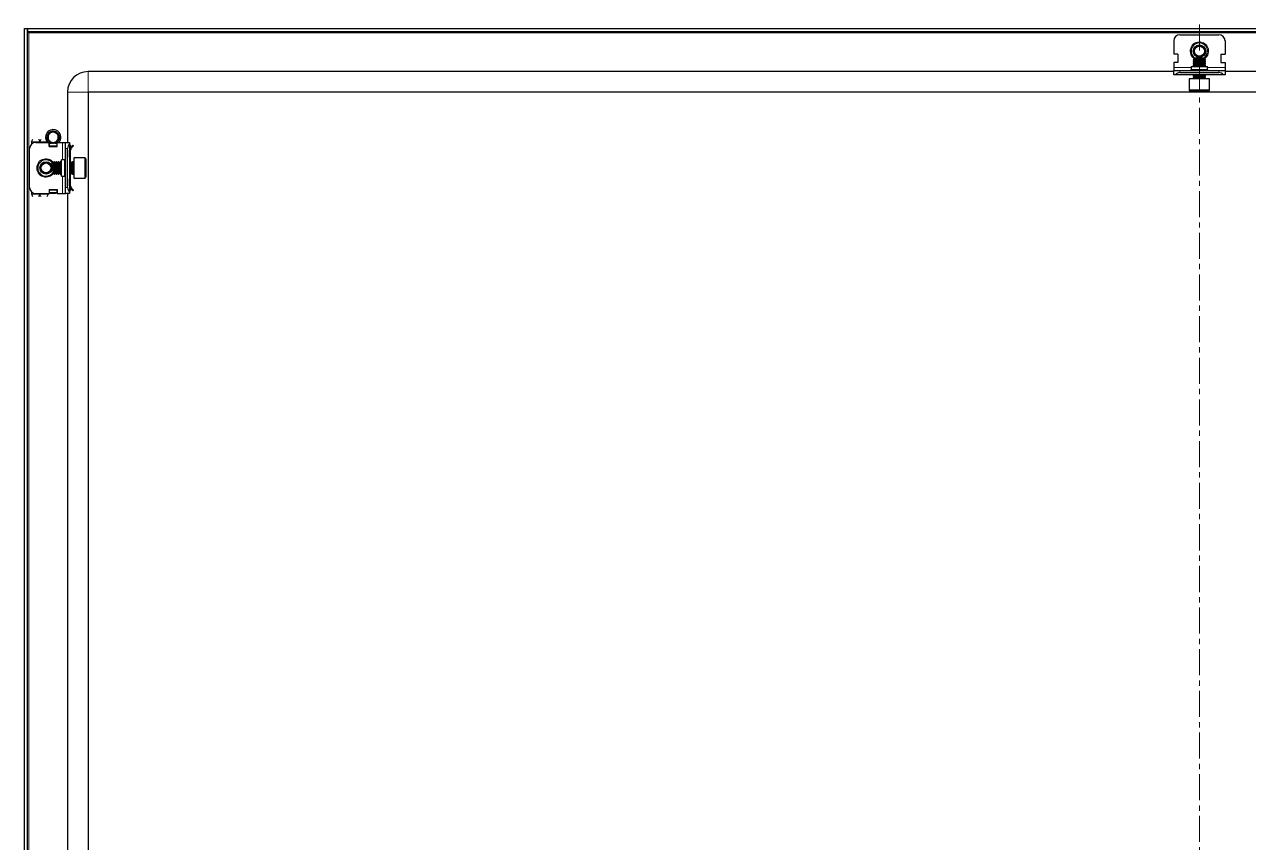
# Model space of a CAD drawing. Header units: millimetres. Extents: x -598 to 2041, y -624 to 1170.
# Drawn here: x 895 to 1492, y 672 to 1071 of the extents above; entities that cross this region are included whole.
import ezdxf

# ---------------------------------------------------------------- set-up
doc = ezdxf.new("R2010")
doc.units = ezdxf.units.MM
doc.linetypes.add('CENTERX2', pattern=[20.32, 12.7, -2.54, 2.54, -2.54])
doc.layers.add('FORMAT', color=7, linetype='Continuous')

msp = doc.modelspace()

# ---------------------------------------------------------------- linework, layer by layer
at = {"color": 7, "linetype": 'Continuous', "lineweight": 25}
for p, q in [((895.19, -491.79), (895.19, 1069.21)), ((895.19, 1069.21), (896.69, 1069.21)), ((896.69, -491.79), (896.69, 1069.21)), ((896.89, 1069.21), (2039.49, 1069.21)), ((896.89, 1067.71), (896.89, 1069.21)), ((896.89, 1067.71), (2039.49, 1067.71)), ((1455.69, 1063.21), (1455.69, 1056.71)), ((1458.69, 1066.21), (1477.69, 1066.21)), ((1480.69, 1063.21), (1480.69, 1056.71)), ((1457.69, 1056.71), (1455.69, 1056.71)), ((1457.69, 1056.71), (1457.69, 1052.71)), ((1478.69, 1056.71), (1480.69, 1056.71)), ((1478.69, 1056.71), (1478.69, 1052.71)), ((1455.69, 1052.71), (1455.69, 1050.21)), ((1457.69, 1052.71), (1455.69, 1052.71)), ((1464.19, 1050.71), (1464.19, 1049.21)), ((1464.19, 1050.71), (1472.19, 1050.71)), ((1465.75, 1054.71), (1465.19, 1054.16)), ((1465.19, 1054.16), (1465.19, 1054.1)), ((1471.19, 1054.16), (1465.19, 1054.16)), ((1465.19, 1054.1), (1465.75, 1053.71)), ((1465.66, 1054.1), (1465.19, 1054.1)), ((1465.75, 1053.71), (1465.19, 1053.33)), ((1465.19, 1053.33), (1465.19, 1053.1)), ((1465.66, 1053.33), (1465.19, 1053.33)), ((1465.19, 1053.1), (1465.75, 1052.71)), ((1465.66, 1053.1), (1465.19, 1053.1)), ((1465.75, 1052.71), (1465.19, 1052.33)), ((1465.19, 1052.33), (1465.19, 1052.1)), ((1465.66, 1052.33), (1465.19, 1052.33)), ((1465.19, 1052.1), (1465.75, 1051.71)), ((1465.66, 1052.1), (1465.19, 1052.1)), ((1465.75, 1051.71), (1465.19, 1051.33)), ((1465.19, 1051.33), (1465.19, 1051.1)), ((1465.66, 1051.33), (1465.19, 1051.33)), ((1465.19, 1051.1), (1465.75, 1050.71)), ((1465.66, 1051.1), (1465.19, 1051.1)), ((1471.19, 1054.1), (1465.66, 1054.1)), ((1471.19, 1053.33), (1465.66, 1053.33)), ((1471.19, 1053.1), (1465.66, 1053.1)), ((1471.19, 1052.33), (1465.66, 1052.33)), ((1471.19, 1052.1), (1465.66, 1052.1)), ((1471.19, 1051.33), (1465.66, 1051.33)), ((1471.19, 1051.1), (1465.66, 1051.1)), ((1470.64, 1054.71), (1465.75, 1054.71)), ((1466.13, 1053.71), (1465.75, 1053.71)), ((1466.13, 1052.71), (1465.75, 1052.71)), ((1466.13, 1051.71), (1465.75, 1051.71)), ((1470.64, 1053.71), (1466.13, 1053.71)), ((1470.64, 1052.71), (1466.13, 1052.71)), ((1470.64, 1051.71), (1466.13, 1051.71)), ((1471.19, 1054.16), (1470.64, 1054.71)), ((1470.64, 1053.71), (1471.19, 1054.1)), ((1471.19, 1053.33), (1470.64, 1053.71)), ((1470.64, 1052.71), (1471.19, 1053.1)), ((1471.19, 1052.33), (1470.64, 1052.71)), ((1470.64, 1051.71), (1471.19, 1052.1)), ((1471.19, 1051.33), (1470.64, 1051.71)), ((1470.64, 1050.71), (1471.19, 1051.1)), ((1471.19, 1054.1), (1471.19, 1054.16)), ((1471.19, 1053.1), (1471.19, 1053.33)), ((1471.19, 1052.1), (1471.19, 1052.33)), ((1471.19, 1051.1), (1471.19, 1051.33)), ((1472.19, 1049.21), (1472.19, 1050.71)), ((1478.69, 1052.71), (1480.69, 1052.71)), ((1480.69, 1052.71), (1480.69, 1050.21)), ((1455.69, 1048.21), (926.19, 1048.21)), ((1455.69, 1050.21), (1455.69, 1048.71)), ((1455.69, 1046.71), (1455.69, 1048.71)), ((1455.69, 1048.71), (1458.69, 1048.71)), ((1456.46, 1046.71), (1455.69, 1046.71)), ((1479.93, 1046.71), (1456.46, 1046.71)), ((1458.69, 1048.71), (1477.69, 1048.71)), ((1458.69, 1047.71), (1477.69, 1047.71)), ((1463.19, 1044.71), (1463.19, 1039.31)), ((1473.19, 1044.71), (1463.19, 1044.71)), ((1465.75, 1046.71), (1465.19, 1046.33)), ((1465.19, 1046.33), (1465.19, 1046.1)), ((1465.66, 1046.33), (1465.19, 1046.33)), ((1465.19, 1046.1), (1465.75, 1045.71)), ((1465.66, 1046.1), (1465.19, 1046.1)), ((1465.75, 1045.71), (1465.19, 1045.33)), ((1465.19, 1045.33), (1465.19, 1044.96)), ((1465.66, 1045.33), (1465.19, 1045.33)), ((1471.19, 1046.33), (1465.66, 1046.33)), ((1471.19, 1046.1), (1465.66, 1046.1)), ((1471.19, 1045.33), (1465.66, 1045.33)), ((1466.13, 1045.71), (1465.75, 1045.71)), ((1470.64, 1045.71), (1466.13, 1045.71)), ((1471.19, 1046.33), (1470.64, 1046.71)), ((1470.64, 1045.71), (1471.19, 1046.1)), ((1471.19, 1045.33), (1470.64, 1045.71)), ((1471.19, 1046.1), (1471.19, 1046.33)), ((1471.19, 1044.96), (1471.19, 1045.33)), ((1473.19, 1039.31), (1473.19, 1044.71)), ((1477.69, 1048.71), (1480.69, 1048.71)), ((1480.69, 1046.71), (1479.93, 1046.71)), ((1480.69, 1050.21), (1480.69, 1048.71)), ((1480.69, 1048.71), (1480.69, 1046.71)), ((2010.19, 1048.21), (1480.69, 1048.21)), ((916.19, 1038.21), (916.19, 1013.71)), ((926.19, 1038.21), (926.19, -460.79)), ((2010.19, 1038.21), (926.19, 1038.21)), ((1472.59, 1038.71), (1463.79, 1038.71)), ((906.19, 1016.31), (906.22, 1016.56)), ((906.19, 1016.31), (906.19, 1016.26)), ((906.19, 1016.1), (906.21, 1016.28)), ((906.19, 1016.1), (906.2, 1016.05)), ((906.21, 1016.51), (906.2, 1016.46)), ((906.21, 1015.9), (906.21, 1015.86)), ((906.23, 1016.72), (906.23, 1016.67)), ((906.23, 1015.71), (906.24, 1015.67)), ((906.28, 1016.92), (906.26, 1016.87)), ((906.27, 1015.53), (906.28, 1015.49)), ((906.28, 1016.92), (906.35, 1017.15)), ((906.33, 1017.11), (906.31, 1017.06)), ((906.32, 1015.35), (906.33, 1015.31)), ((906.38, 1015.18), (906.38, 1015.17)), ((907.57, 1018.74), (907.77, 1018.85)), ((907.74, 1018.84), (907.7, 1018.82)), ((907.75, 1018.77), (907.7, 1018.82)), ((907.74, 1018.84), (907.97, 1018.92)), ((907.93, 1018.93), (907.88, 1018.91)), ((908.12, 1019.01), (908.07, 1019)), ((908.12, 1019.01), (908.34, 1019.09)), ((908.31, 1019.08), (908.26, 1019.07)), ((908.5, 1019.13), (908.46, 1019.12)), ((909.39, 1019.21), (908.64, 1019.14)), ((910.89, 1018.69), (910.85, 1018.72)), ((911.05, 1018.57), (911.01, 1018.6)), ((911.21, 1018.43), (911.17, 1018.47)), ((911.35, 1018.29), (911.32, 1018.33)), ((911.35, 1018.29), (911.47, 1018.16)), ((911.46, 1018.17), (911.45, 1018.19)), ((911.48, 1017.08), (911.65, 1016.67)), ((911.96, 1015.1), (911.86, 1014.91)), ((911.97, 1015.09), (911.87, 1014.91)), ((912.03, 1015.23), (912.04, 1015.28)), ((912.08, 1015.41), (912.1, 1015.46)), ((912.19, 1016.02), (912.12, 1015.71)), ((912.13, 1015.61), (912.14, 1015.66)), ((912.16, 1015.81), (912.17, 1015.86)), ((912.19, 1016.21), (912.19, 1016.21)), ((912.19, 1016.02), (912.19, 1016.07)), ((897.69, 991.71), (897.69, 1010.71)), ((898.69, 1013.96), (898.69, 1012.95)), ((900.69, 1013.71), (907.19, 1013.71)), ((906.97, 1014.2), (907, 1014.17)), ((907.1, 1014.06), (907.13, 1014.03)), ((907.19, 1011.71), (907.19, 1013.71)), ((907.39, 1012.92), (907.19, 1013.04)), ((907.19, 1011.71), (911.19, 1011.71)), ((907.41, 1013.8), (907.2, 1013.98)), ((907.25, 1013.93), (907.29, 1013.9)), ((907.39, 1011.71), (907.39, 1012.92)), ((907.41, 1013.8), (907.45, 1013.77)), ((907.44, 1013.33), (907.78, 1013.58)), ((907.94, 1013.33), (907.44, 1012.98)), ((907.44, 1012.98), (907.44, 1013.33)), ((907.44, 1012.07), (907.44, 1012.98)), ((907.44, 1011.71), (907.44, 1012.07)), ((907.58, 1013.68), (907.62, 1013.66)), ((907.76, 1013.58), (907.62, 1013.69)), ((907.76, 1013.58), (907.76, 1013.69)), ((907.76, 1013.58), (907.8, 1013.55)), ((907.94, 1013.33), (908.34, 1013.33)), ((908.29, 1013.35), (908.09, 1013.46)), ((908.12, 1013.41), (908.16, 1013.4)), ((908.29, 1013.35), (908.34, 1013.34)), ((908.47, 1013.3), (908.52, 1013.29)), ((909.64, 1013.25), (909.46, 1013.23)), ((909.79, 1013.27), (909.83, 1013.28)), ((910.17, 1013.38), (909.98, 1013.33)), ((910.01, 1013.33), (910.44, 1013.33)), ((910.94, 1012.98), (910.44, 1013.33)), ((910.54, 1013.62), (910.94, 1013.33)), ((910.94, 1013.33), (910.94, 1012.98)), ((911.19, 1013.04), (910.94, 1012.9)), ((910.94, 1012.98), (910.94, 1012.07)), ((910.94, 1012.07), (910.94, 1011.71)), ((911.19, 1011.71), (911.19, 1013.71)), ((911.19, 1013.71), (913.69, 1013.71)), ((911.46, 1014.25), (911.29, 1014.12)), ((911.43, 1014.28), (911.31, 1014.09)), ((913.69, 1013.71), (915.19, 1013.71)), ((915.19, 1013.71), (917.19, 1013.71)), ((915.19, 1010.71), (915.19, 1013.71)), ((915.19, 991.71), (915.19, 1010.71)), ((916.19, 991.71), (916.19, 1010.71)), ((917.19, 1013.71), (917.19, 1012.95)), ((917.19, 1012.95), (917.19, 989.48)), ((917.19, 1012.63), (917.4, 1012.42)), ((917.69, 1009.96), (917.19, 1009.96)), ((917.19, 1006.46), (917.19, 1009.96)), ((917.69, 1011.71), (917.69, 1011.25)), ((917.69, 1006.46), (917.69, 1009.96)), ((917.78, 1011.38), (918.75, 1012.35)), ((918.13, 1011.02), (917.78, 1011.38)), ((918.13, 1011.02), (919.11, 1012)), ((918.75, 1012.35), (919.11, 1012)), ((909.75, 1004.21), (909.19, 1003.66)), ((909.19, 1003.66), (909.19, 999.9)), ((909.8, 1004.21), (909.75, 1004.21)), ((909.75, 1004.21), (909.75, 999.6)), ((910.19, 1003.66), (909.8, 1004.21)), ((909.8, 1004.21), (909.8, 1003.74)), ((909.8, 1003.74), (909.8, 998.21)), ((910.58, 1004.21), (910.19, 1003.66)), ((910.19, 1003.66), (910.19, 1003.27)), ((910.19, 1003.27), (910.19, 998.77)), ((910.8, 1004.21), (910.58, 1004.21)), ((910.58, 1004.21), (910.58, 1003.74)), ((910.58, 1003.74), (910.58, 998.21)), ((911.19, 1003.66), (910.8, 1004.21)), ((910.8, 1004.21), (910.8, 1003.74)), ((910.8, 1003.74), (910.8, 998.21)), ((911.58, 1004.21), (911.19, 1003.66)), ((911.19, 1003.66), (911.19, 1003.27)), ((911.19, 1003.27), (911.19, 998.77)), ((911.8, 1004.21), (911.58, 1004.21)), ((911.58, 1004.21), (911.58, 1003.74)), ((911.58, 1003.74), (911.58, 998.21)), ((912.19, 1003.66), (911.8, 1004.21)), ((911.8, 1004.21), (911.8, 1003.74)), ((911.8, 1003.74), (911.8, 998.21)), ((912.58, 1004.21), (912.19, 1003.66)), ((912.19, 1003.66), (912.19, 1003.27)), ((912.19, 1003.27), (912.19, 998.77)), ((912.8, 1004.21), (912.58, 1004.21)), ((912.58, 1004.21), (912.58, 1003.74)), ((912.58, 1003.74), (912.58, 998.21)), ((913.19, 1003.66), (912.8, 1004.21)), ((912.8, 1004.21), (912.8, 1003.74)), ((912.8, 1003.74), (912.8, 998.21)), ((914.69, 1005.21), (913.19, 1005.21)), ((913.19, 997.21), (913.19, 1005.21)), ((917.69, 1006.46), (917.19, 1006.46)), ((917.58, 1004.21), (917.19, 1003.66)), ((917.8, 1004.21), (917.58, 1004.21)), ((917.58, 1004.21), (917.58, 1003.74)), ((917.58, 1003.74), (917.58, 998.21)), ((917.69, 1004.21), (917.69, 1006.46)), ((918.19, 1003.66), (917.8, 1004.21)), ((917.8, 1004.21), (917.8, 1003.74)), ((917.8, 1003.74), (917.8, 998.21)), ((918.58, 1004.21), (918.19, 1003.66)), ((918.19, 1003.66), (918.19, 1003.27)), ((918.19, 1003.27), (918.19, 998.77)), ((918.94, 1004.21), (918.58, 1004.21)), ((918.58, 1004.21), (918.58, 1003.74)), ((918.58, 1003.74), (918.58, 998.21)), ((924.59, 1006.21), (919.19, 1006.21)), ((919.19, 1006.21), (919.19, 998.52)), ((925.19, 1005.61), (925.19, 998.84)), ((909.19, 999.9), (909.19, 998.77)), ((909.19, 998.77), (909.75, 998.21)), ((909.75, 999.6), (909.75, 998.21)), ((909.75, 998.21), (909.8, 998.21)), ((909.8, 998.21), (910.19, 998.77)), ((910.19, 998.77), (910.58, 998.21)), ((910.58, 998.21), (910.8, 998.21)), ((910.8, 998.21), (911.19, 998.77)), ((911.19, 998.77), (911.58, 998.21)), ((911.58, 998.21), (911.8, 998.21)), ((911.8, 998.21), (912.19, 998.77)), ((912.19, 998.77), (912.58, 998.21)), ((912.58, 998.21), (912.8, 998.21)), ((912.8, 998.21), (913.19, 998.77)), ((913.19, 997.21), (914.69, 997.21)), ((917.19, 998.77), (917.58, 998.21)), ((917.58, 998.21), (917.8, 998.21)), ((917.69, 995.96), (917.69, 998.21)), ((917.8, 998.21), (918.19, 998.77)), ((918.19, 998.77), (918.58, 998.21)), ((918.58, 998.21), (918.94, 998.21)), ((919.19, 998.52), (919.19, 996.21)), ((925.19, 998.84), (925.19, 996.81)), ((915.19, 988.71), (915.19, 991.71)), ((917.19, 995.96), (917.69, 995.96)), ((917.19, 992.46), (917.19, 995.96)), ((917.69, 992.46), (917.19, 992.46)), ((917.69, 992.46), (917.69, 995.96)), ((917.69, 990.71), (917.69, 991.11)), ((918.13, 991.4), (917.78, 991.05)), ((917.78, 991.05), (918.75, 990.07)), ((918.13, 991.4), (919.11, 990.43)), ((919.19, 996.21), (924.59, 996.21)), ((898.69, 989.48), (898.69, 988.46)), ((900.69, 988.71), (907.19, 988.71)), ((906.69, 988.71), (906.69, 988.46)), ((907.19, 990.71), (907.19, 988.71)), ((907.19, 990.71), (911.19, 990.71)), ((907.19, 988.83), (907.39, 988.83)), ((907.39, 988.83), (907.39, 990.71)), ((907.44, 990.36), (907.44, 990.71)), ((907.44, 989.45), (907.44, 990.36)), ((907.44, 989.45), (907.94, 989.09)), ((907.44, 989.09), (907.44, 989.45)), ((907.94, 988.74), (907.44, 989.09)), ((910.44, 989.09), (907.94, 989.09)), ((907.94, 989.09), (907.94, 988.74)), ((910.44, 988.74), (907.94, 988.74)), ((910.44, 989.09), (910.94, 989.45)), ((910.44, 988.74), (910.44, 989.09)), ((910.94, 989.09), (910.44, 988.74)), ((910.94, 990.71), (910.94, 990.36)), ((910.94, 990.36), (910.94, 989.45)), ((910.94, 989.45), (910.94, 989.09)), ((911.19, 990.71), (911.19, 988.71)), ((911.19, 988.71), (913.69, 988.71)), ((913.69, 988.71), (915.19, 988.71)), ((917.19, 988.71), (915.19, 988.71)), ((916.19, 988.71), (916.19, 613.71)), ((917.4, 990.01), (917.19, 989.8)), ((917.19, 989.48), (917.19, 988.71)), ((918.75, 990.07), (919.11, 990.43))]:
    msp.add_line(p, q, dxfattribs=at)
at = {"color": 8, "linetype": 'Continuous', "lineweight": 18}
for p, q in [((897.29, -489.69), (897.29, 1067.11)), ((897.29, 1067.11), (2039.09, 1067.11)), ((926.19, 1038.21), (926.19, 1048.21)), ((1455.69, 1050.21), (1464.19, 1050.21)), ((1458.69, 1048.71), (1458.69, 1047.71)), ((1464.19, 1049.21), (1472.19, 1049.21)), ((1465.19, 1044.96), (1469.81, 1044.96)), ((1469.81, 1044.96), (1471.19, 1044.96)), ((1472.19, 1050.21), (1480.69, 1050.21)), ((1477.69, 1047.71), (1477.69, 1048.71)), ((1463.19, 1039.31), (1473.19, 1039.31)), ((926.19, 1038.21), (916.19, 1038.21)), ((898.69, 1013.96), (902.69, 1013.96)), ((902.69, 1013.96), (906.19, 1013.96)), ((910.94, 1012.07), (907.44, 1012.07)), ((913.69, 1005.21), (913.69, 1013.71)), ((916.19, 1010.71), (915.19, 1010.71)), ((917.19, 1012.21), (917.4, 1012.42)), ((917.19, 1011.71), (917.69, 1011.71)), ((914.69, 997.21), (914.69, 1005.21)), ((918.94, 998.21), (918.94, 1004.21)), ((924.59, 998.52), (924.59, 1006.21)), ((913.69, 988.71), (913.69, 997.21)), ((924.59, 996.21), (924.59, 998.52)), ((915.19, 991.71), (916.19, 991.71)), ((898.69, 988.46), (902.69, 988.46)), ((906.69, 988.46), (902.69, 988.46)), ((907.44, 990.36), (910.94, 990.36)), ((917.19, 990.71), (917.69, 990.71)), ((917.19, 990.21), (917.4, 990.01))]:
    msp.add_line(p, q, dxfattribs=at)
at = {"color": 7, "linetype": 'Continuous', "lineweight": 25}
for centre, radius in [((1468.19, 1058.21), 3), ((1468.19, 1058.21), 2.76), ((1468.19, 1058.21), 2.45), ((905.69, 1001.21), 3), ((905.69, 1001.21), 2.76), ((905.69, 1001.21), 2.45)]:
    msp.add_circle(centre, radius, dxfattribs=at)
for centre, radius, start, end in [((1458.69, 1063.21), 3, 90, 180), ((1477.69, 1063.21), 3, 0, 90), ((1468.19, 1058.21), 4, 0, 241.04498), ((1468.19, 1058.21), 4, 298.95502, 0), ((926.19, 1038.21), 10, 90, 180), ((1458.69, 1044.71), 3, 90, 138.18969), ((1463.69, 1049.21), 0.5, 270, 0), ((1464.94, 1044.96), 0.25, 270, 0), ((1471.44, 1044.96), 0.25, 180, 270), ((1472.69, 1049.21), 0.5, 180, 270), ((1477.69, 1044.71), 3, 41.81031, 90), ((1463.79, 1039.31), 0.6, 180, 270), ((1472.59, 1039.31), 0.6, 270, 0), ((909.19, 1016.21), 3.75, 0, 221.81031), ((909.19, 1016.21), 2.5, 168.59442, 228.59442), ((909.19, 1016.21), 2.5, 108.59442, 168.59442), ((909.19, 1016.21), 2.5, 75.88813, 108.59442), ((909.19, 1016.21), 3, 59.92857, 86.21929), ((909.19, 1016.21), 2.5, 288.59442, 348.59442), ((909.19, 1016.21), 3, 360, 40.74374), ((909.19, 1016.21), 2.5, 348.59442, 10.51652), ((909.19, 1016.21), 3.75, 318.18969, 0), ((900.69, 1010.71), 3, 90, 180), ((909.19, 1016.21), 2.5, 228.59442, 288.59442), ((919.19, 1010.71), 3, 131.81031, 180), ((916.69, 1011.71), 1, 360, 45), ((905.69, 1001.21), 4, 90, 331.04498), ((905.69, 1001.21), 4, 28.95502, 90), ((914.69, 1005.71), 0.5, 270, 0), ((918.94, 1004.46), 0.25, 270, 0), ((924.59, 1005.61), 0.6, 0, 90), ((914.69, 996.71), 0.5, 0, 90), ((918.94, 997.96), 0.25, 360, 90), ((900.69, 991.71), 3, 180, 270), ((919.19, 991.71), 3, 180, 228.18969), ((924.59, 996.81), 0.6, 270, 360), ((916.69, 990.71), 1, 315, 360)]:
    msp.add_arc(centre, radius, start, end, dxfattribs=at)
at = {"color": 8, "linetype": 'Continuous', "lineweight": 18}
for centre, start, end in [((1468.19, 1058.21), 305.46217, 180), ((1468.19, 1058.21), 180, 234.53783), ((905.69, 1001.21), 35.46217, 270), ((905.69, 1001.21), 270, 324.53783)]:
    msp.add_arc(centre, 4.5, start, end, dxfattribs=at)
at = {"color": 7, "linetype": 'Continuous', "lineweight": 25}
for points, knots in [([(896.89, 1068.1), (896.88, 1068.14), (896.74, 1068.51), (896.71, 1068.88), (896.69, 1069.21)], [0, 0, 0, 0, 0.09093, 1, 1, 1, 1]), ([(897.29, 1067.11), (897.21, 1067.3), (897.11, 1067.5), (897.04, 1067.7), (897.03, 1067.71)], [0, 0, 0, 0, 0.908361, 1, 1, 1, 1]), ([(898.69, 1013.96), (898.79, 1014.21), (898.98, 1014.69), (899.17, 1015.09), (899.26, 1015.29)], [0, 0, 0, 0, 0.502065, 1, 1, 1, 1]), ([(902.12, 1015.28), (902.2, 1015.12), (902.37, 1014.77), (902.56, 1014.28), (902.68, 1014), (902.69, 1013.96)], [0, 0, 0, 0, 0.415483, 0.917152, 1, 1, 1, 1]), ([(902.69, 1013.96), (902.79, 1014.21), (902.98, 1014.69), (903.17, 1015.09), (903.26, 1015.29)], [0, 0, 0, 0, 0.502065, 1, 1, 1, 1]), ([(906.19, 1016.31), (906.23, 1016.32), (906.29, 1016.35), (906.38, 1016.38), (906.47, 1016.38), (906.52, 1016.37), (906.54, 1016.37)], [0, 0, 0, 0, 0.293779, 0.558982, 0.818494, 1, 1, 1, 1]), ([(906.42, 1016.28), (906.4, 1016.28), (906.35, 1016.29), (906.28, 1016.28), (906.22, 1016.27), (906.19, 1016.26)], [0, 0, 0, 0, 0.236131, 0.613435, 1, 1, 1, 1]), ([(906.97, 1014.2), (906.84, 1014.35), (906.56, 1014.7), (906.27, 1015.36), (906.22, 1015.87), (906.19, 1016.13)], [0, 0, 0, 0, 0.274163, 0.639603, 1, 1, 1, 1]), ([(906.59, 1016.41), (906.58, 1016.42), (906.55, 1016.44), (906.47, 1016.46), (906.38, 1016.48), (906.29, 1016.48), (906.23, 1016.47), (906.2, 1016.46)], [0, 0, 0, 0, 0.050156, 0.304513, 0.55888, 0.776903, 1, 1, 1, 1]), ([(906.3, 1015.47), (906.29, 1015.51), (906.23, 1015.66), (906.21, 1015.82), (906.2, 1015.94)], [0, 0, 0, 0, 0.28291, 1, 1, 1, 1]), ([(906.21, 1016.51), (906.24, 1016.53), (906.3, 1016.55), (906.4, 1016.56), (906.49, 1016.56), (906.58, 1016.54), (906.63, 1016.52), (906.65, 1016.5), (906.65, 1016.5)], [0, 0, 0, 0, 0.227908, 0.430276, 0.627707, 0.816134, 0.99284, 1, 1, 1, 1]), ([(906.23, 1016.72), (906.27, 1016.73), (906.33, 1016.75), (906.43, 1016.75), (906.52, 1016.73), (906.6, 1016.7), (906.66, 1016.66), (906.7, 1016.63), (906.71, 1016.61)], [0, 0, 0, 0, 0.205811, 0.38496, 0.558827, 0.724121, 0.878934, 1, 1, 1, 1]), ([(906.67, 1016.53), (906.64, 1016.55), (906.59, 1016.59), (906.5, 1016.64), (906.41, 1016.66), (906.32, 1016.68), (906.26, 1016.67), (906.23, 1016.67)], [0, 0, 0, 0, 0.19243, 0.403622, 0.614801, 0.805152, 1, 1, 1, 1]), ([(906.7, 1016.66), (906.68, 1016.69), (906.63, 1016.73), (906.55, 1016.79), (906.46, 1016.84), (906.37, 1016.86), (906.3, 1016.87), (906.26, 1016.87)], [0, 0, 0, 0, 0.183111, 0.381533, 0.579913, 0.787111, 1, 1, 1, 1]), ([(906.28, 1016.92), (906.31, 1016.92), (906.38, 1016.93), (906.47, 1016.92), (906.55, 1016.89), (906.62, 1016.85), (906.68, 1016.8), (906.71, 1016.76), (906.73, 1016.74)], [0, 0, 0, 0, 0.207037, 0.38272, 0.55212, 0.712365, 0.86221, 1, 1, 1, 1]), ([(906.74, 1016.75), (906.73, 1016.77), (906.7, 1016.82), (906.65, 1016.88), (906.57, 1016.95), (906.49, 1017.01), (906.4, 1017.04), (906.34, 1017.06), (906.31, 1017.06)], [0, 0, 0, 0, 0.112687, 0.266978, 0.464332, 0.661607, 0.829157, 1, 1, 1, 1]), ([(906.5, 1014.92), (906.48, 1014.94), (906.39, 1015.08), (906.35, 1015.24), (906.31, 1015.37)], [0, 0, 0, 0, 0.192577, 1, 1, 1, 1]), ([(906.32, 1017.04), (906.32, 1017.07), (906.34, 1017.18), (906.39, 1017.28), (906.43, 1017.36)], [0, 0, 0, 0, 0.2181682, 1, 1, 1, 1]), ([(906.33, 1017.11), (906.36, 1017.1), (906.42, 1017.1), (906.5, 1017.08), (906.57, 1017.04), (906.64, 1016.99), (906.69, 1016.94), (906.73, 1016.88), (906.74, 1016.84), (906.75, 1016.82)], [0, 0, 0, 0, 0.164802, 0.328662, 0.485343, 0.633184, 0.771489, 0.900657, 1, 1, 1, 1]), ([(906.74, 1016.71), (906.73, 1016.68), (906.71, 1016.6), (906.66, 1016.5), (906.59, 1016.41), (906.53, 1016.35), (906.46, 1016.3), (906.4, 1016.27), (906.36, 1016.26), (906.36, 1016.25)], [0, 0, 0, 0, 0.125166, 0.336769, 0.488675, 0.640371, 0.791962, 0.943503, 1, 1, 1, 1]), ([(906.36, 1016.25), (906.36, 1016.18), (906.38, 1015.79), (906.55, 1015.12), (906.92, 1014.64), (907.09, 1014.42)], [0, 0, 0, 0, 0.108003, 0.585763, 1, 1, 1, 1]), ([(907.73, 1018.77), (907.66, 1018.72), (907.31, 1018.49), (906.82, 1017.98), (906.59, 1017.43), (906.49, 1017.18)], [0, 0, 0, 0, 0.128781, 0.613629, 1, 1, 1, 1]), ([(906.49, 1017.18), (906.49, 1017.18), (906.52, 1017.17), (906.58, 1017.14), (906.64, 1017.1), (906.68, 1017.04), (906.73, 1016.97), (906.75, 1016.86), (906.75, 1016.77), (906.74, 1016.72), (906.74, 1016.71)], [0, 0, 0, 0, 0.022761, 0.192243, 0.346896, 0.477535, 0.588677, 0.783334, 0.968624, 1, 1, 1, 1]), ([(906.76, 1016.78), (906.75, 1016.81), (906.74, 1016.88), (906.7, 1016.96), (906.65, 1017.04), (906.59, 1017.1), (906.54, 1017.15), (906.5, 1017.17), (906.49, 1017.18)], [0, 0, 0, 0, 0.182737, 0.363423, 0.543947, 0.724373, 0.904747, 1, 1, 1, 1]), ([(908.39, 1018.58), (908.38, 1018.58), (908.33, 1018.56), (908.26, 1018.55), (908.16, 1018.55), (908.07, 1018.56), (907.98, 1018.59), (907.9, 1018.63), (907.82, 1018.67), (907.77, 1018.72), (907.74, 1018.76), (907.73, 1018.77)], [0, 0, 0, 0, 0.0429601, 0.1733, 0.2742626, 0.4010814, 0.5277159, 0.6542588, 0.7807587, 0.9368521, 1, 1, 1, 1]), ([(907.74, 1018.84), (907.77, 1018.82), (907.83, 1018.78), (907.9, 1018.71), (907.94, 1018.65), (907.96, 1018.61), (907.96, 1018.6)], [0, 0, 0, 0, 0.319514, 0.608493, 0.891527, 1, 1, 1, 1]), ([(908.04, 1018.58), (908.04, 1018.58), (908.04, 1018.61), (908.02, 1018.68), (907.99, 1018.77), (907.94, 1018.85), (907.9, 1018.89), (907.88, 1018.91)], [0, 0, 0, 0, 0.00279, 0.269575, 0.536371, 0.765499, 1, 1, 1, 1]), ([(907.93, 1018.93), (907.96, 1018.91), (908.01, 1018.87), (908.07, 1018.79), (908.11, 1018.71), (908.14, 1018.63), (908.15, 1018.58), (908.15, 1018.56)], [0, 0, 0, 0, 0.234253, 0.442787, 0.646465, 0.841043, 1, 1, 1, 1]), ([(908.18, 1018.55), (908.19, 1018.58), (908.19, 1018.65), (908.19, 1018.74), (908.16, 1018.84), (908.13, 1018.92), (908.09, 1018.97), (908.07, 1019)], [0, 0, 0, 0, 0.181695, 0.396783, 0.61186, 0.803681, 1, 1, 1, 1]), ([(908.12, 1019.01), (908.14, 1018.99), (908.19, 1018.94), (908.24, 1018.86), (908.28, 1018.78), (908.29, 1018.69), (908.29, 1018.62), (908.28, 1018.58), (908.28, 1018.56)], [0, 0, 0, 0, 0.208724, 0.39105, 0.568219, 0.73683, 0.894853, 1, 1, 1, 1]), ([(908.3, 1018.56), (908.3, 1018.57), (908.32, 1018.61), (908.34, 1018.68), (908.35, 1018.78), (908.34, 1018.88), (908.31, 1018.98), (908.28, 1019.04), (908.26, 1019.07)], [0, 0, 0, 0, 0.043388, 0.23288, 0.422274, 0.611632, 0.803279, 1, 1, 1, 1]), ([(908.31, 1019.08), (908.33, 1019.05), (908.37, 1019), (908.41, 1018.91), (908.43, 1018.83), (908.44, 1018.75), (908.42, 1018.67), (908.41, 1018.62), (908.39, 1018.59), (908.39, 1018.58)], [0, 0, 0, 0, 0.198483, 0.367712, 0.531083, 0.685778, 0.830503, 0.965152, 1, 1, 1, 1]), ([(908.64, 1019.14), (908.65, 1019.12), (908.67, 1019.07), (908.69, 1019), (908.69, 1018.92), (908.67, 1018.84), (908.64, 1018.76), (908.57, 1018.68), (908.48, 1018.62), (908.42, 1018.59), (908.39, 1018.58)], [0, 0, 0, 0, 0.098631, 0.238541, 0.378532, 0.49895, 0.601027, 0.777401, 0.9101, 1, 1, 1, 1]), ([(908.41, 1018.6), (908.43, 1018.62), (908.45, 1018.67), (908.48, 1018.76), (908.5, 1018.86), (908.5, 1018.99), (908.47, 1019.07), (908.46, 1019.12)], [0, 0, 0, 0, 0.13286, 0.29106, 0.491007, 0.69089, 1, 1, 1, 1]), ([(908.5, 1019.13), (908.52, 1019.11), (908.54, 1019.05), (908.57, 1018.97), (908.58, 1018.89), (908.57, 1018.81), (908.54, 1018.72), (908.5, 1018.66), (908.47, 1018.62)], [0, 0, 0, 0, 0.16279, 0.324686, 0.479688, 0.626058, 0.76302, 1, 1, 1, 1]), ([(908.49, 1018.63), (908.5, 1018.64), (908.53, 1018.66), (908.56, 1018.72), (908.61, 1018.8), (908.64, 1018.89), (908.65, 1018.98), (908.65, 1019.07), (908.65, 1019.12), (908.64, 1019.14)], [0, 0, 0, 0, 0.036757, 0.196192, 0.355485, 0.51469, 0.719746, 0.882005, 1, 1, 1, 1]), ([(909.8, 1018.64), (910.09, 1018.59), (910.38, 1018.53), (910.65, 1018.4), (910.66, 1018.4)], [0, 0, 0, 0, 0.965671, 1, 1, 1, 1]), ([(909.8, 1018.64), (909.89, 1018.6), (910.03, 1018.54), (910.16, 1018.47), (910.2, 1018.45)], [0, 0, 0, 0, 0.681733, 1, 1, 1, 1]), ([(910.2, 1018.45), (910.27, 1018.41), (910.59, 1018.25), (911.11, 1017.84), (911.36, 1017.33), (911.48, 1017.08)], [0, 0, 0, 0, 0.1306517, 0.5600073, 1, 1, 1, 1]), ([(910.35, 1013.85), (910.42, 1013.89), (910.74, 1014.07), (911.23, 1014.54), (911.54, 1015.13), (911.63, 1015.47), (911.64, 1015.52)], [0, 0, 0, 0, 0.104785, 0.513079, 0.918136, 1, 1, 1, 1]), ([(910.66, 1018.4), (910.65, 1018.42), (910.64, 1018.46), (910.63, 1018.54), (910.64, 1018.63), (910.65, 1018.72), (910.68, 1018.78), (910.69, 1018.81)], [0, 0, 0, 0, 0.113604, 0.31095, 0.508229, 0.75166, 1, 1, 1, 1]), ([(910.71, 1018.8), (910.71, 1018.76), (910.71, 1018.69), (910.68, 1018.6), (910.66, 1018.54), (910.64, 1018.51), (910.64, 1018.51)], [0, 0, 0, 0, 0.357139, 0.680979, 0.998183, 1, 1, 1, 1]), ([(910.65, 1018.42), (910.67, 1018.44), (910.72, 1018.48), (910.78, 1018.55), (910.82, 1018.63), (910.84, 1018.69), (910.85, 1018.72)], [0, 0, 0, 0, 0.228254, 0.510351, 0.752319, 1, 1, 1, 1]), ([(911.26, 1018), (911.24, 1017.99), (911.2, 1017.98), (911.11, 1017.97), (911.02, 1017.99), (910.93, 1018.03), (910.85, 1018.08), (910.76, 1018.16), (910.69, 1018.28), (910.67, 1018.36), (910.66, 1018.4)], [0, 0, 0, 0, 0.0736464, 0.1695635, 0.351373, 0.4388934, 0.519676, 0.6829056, 0.8511995, 1, 1, 1, 1]), ([(910.89, 1018.69), (910.88, 1018.65), (910.87, 1018.58), (910.84, 1018.49), (910.79, 1018.41), (910.74, 1018.35), (910.7, 1018.32), (910.69, 1018.31)], [0, 0, 0, 0, 0.240212, 0.454711, 0.664287, 0.864517, 1, 1, 1, 1]), ([(910.7, 1018.28), (910.72, 1018.29), (910.78, 1018.31), (910.86, 1018.37), (910.93, 1018.44), (910.98, 1018.51), (911, 1018.57), (911.01, 1018.6)], [0, 0, 0, 0, 0.172104, 0.391099, 0.610089, 0.802801, 1, 1, 1, 1]), ([(912.03, 1015.23), (911.82, 1014.81), (911.5, 1014.16), (910.92, 1013.77), (910.71, 1013.63)], [0, 0, 0, 0, 0.657042, 1, 1, 1, 1]), ([(911.05, 1018.57), (911.05, 1018.53), (911.03, 1018.46), (910.99, 1018.38), (910.93, 1018.31), (910.87, 1018.25), (910.81, 1018.21), (910.76, 1018.2), (910.75, 1018.2)], [0, 0, 0, 0, 0.209239, 0.392702, 0.571062, 0.740844, 0.899958, 1, 1, 1, 1]), ([(910.76, 1018.17), (910.77, 1018.17), (910.81, 1018.18), (910.89, 1018.21), (910.98, 1018.25), (911.06, 1018.31), (911.12, 1018.38), (911.16, 1018.44), (911.17, 1018.47)], [0, 0, 0, 0, 0.0505, 0.241124, 0.431653, 0.622154, 0.808692, 1, 1, 1, 1]), ([(911.21, 1018.43), (911.2, 1018.4), (911.17, 1018.34), (911.12, 1018.26), (911.06, 1018.2), (910.99, 1018.15), (910.92, 1018.12), (910.86, 1018.11), (910.83, 1018.11), (910.82, 1018.11)], [0, 0, 0, 0, 0.198035, 0.367663, 0.531495, 0.686664, 0.831818, 0.981917, 1, 1, 1, 1]), ([(910.84, 1018.09), (910.84, 1018.09), (910.88, 1018.09), (910.94, 1018.1), (911.03, 1018.12), (911.11, 1018.15), (911.19, 1018.2), (911.26, 1018.25), (911.3, 1018.3), (911.32, 1018.33)], [0, 0, 0, 0, 0.018281, 0.175639, 0.332896, 0.490097, 0.647274, 0.821632, 1, 1, 1, 1]), ([(911.35, 1018.29), (911.34, 1018.27), (911.31, 1018.22), (911.25, 1018.15), (911.18, 1018.1), (911.11, 1018.06), (911.04, 1018.04), (910.96, 1018.04), (910.91, 1018.05), (910.89, 1018.05)], [0, 0, 0, 0, 0.159446, 0.318034, 0.469983, 0.61348, 0.747649, 0.872856, 1, 1, 1, 1]), ([(910.9, 1018.04), (910.93, 1018.03), (910.99, 1018.02), (911.07, 1018.02), (911.15, 1018.03), (911.24, 1018.05), (911.34, 1018.1), (911.41, 1018.16), (911.45, 1018.19)], [0, 0, 0, 0, 0.149407, 0.278563, 0.407661, 0.536722, 0.727045, 1, 1, 1, 1]), ([(911.46, 1018.17), (911.45, 1018.15), (911.42, 1018.1), (911.35, 1018.04), (911.3, 1018.01), (911.27, 1018), (911.26, 1018)], [0, 0, 0, 0, 0.315056, 0.630194, 0.945514, 1, 1, 1, 1]), ([(911.26, 1018), (911.29, 1017.97), (911.53, 1017.75), (911.88, 1017.29), (912.12, 1016.68), (912.17, 1016.33), (912.19, 1016.21)], [0, 0, 0, 0, 0.050685, 0.485619, 0.826643, 1, 1, 1, 1]), ([(911.64, 1015.52), (911.64, 1015.56), (911.63, 1015.62), (911.64, 1015.69), (911.64, 1015.72)], [0, 0, 0, 0, 0.5444726, 1, 1, 1, 1]), ([(912.03, 1015.23), (912, 1015.24), (911.94, 1015.24), (911.86, 1015.27), (911.79, 1015.32), (911.73, 1015.37), (911.69, 1015.43), (911.66, 1015.49), (911.64, 1015.55), (911.63, 1015.58), (911.63, 1015.59)], [0, 0, 0, 0, 0.1540267, 0.3070949, 0.4528616, 0.5901228, 0.718565, 0.8388555, 0.9524699, 1, 1, 1, 1]), ([(911.64, 1015.72), (911.64, 1015.73), (911.65, 1015.77), (911.67, 1015.83), (911.7, 1015.87), (911.7, 1015.88)], [0, 0, 0, 0, 0.157682, 0.80304, 1, 1, 1, 1]), ([(912.08, 1015.41), (912.05, 1015.41), (911.99, 1015.41), (911.91, 1015.43), (911.83, 1015.46), (911.76, 1015.5), (911.7, 1015.55), (911.66, 1015.61), (911.64, 1015.64), (911.64, 1015.66)], [0, 0, 0, 0, 0.165667, 0.330522, 0.488809, 0.638525, 0.778629, 0.909213, 1, 1, 1, 1]), ([(911.7, 1015.88), (911.71, 1015.99), (911.72, 1016.25), (911.68, 1016.51), (911.65, 1016.67)], [0, 0, 0, 0, 0.408521, 1, 1, 1, 1]), ([(911.66, 1015.72), (911.68, 1015.7), (911.71, 1015.65), (911.77, 1015.59), (911.84, 1015.54), (911.92, 1015.5), (912.01, 1015.47), (912.07, 1015.46), (912.1, 1015.46)], [0, 0, 0, 0, 0.137266, 0.30795, 0.478578, 0.649185, 0.822833, 1, 1, 1, 1]), ([(911.66, 1015.57), (911.67, 1015.56), (911.69, 1015.52), (911.74, 1015.46), (911.81, 1015.39), (911.89, 1015.33), (911.97, 1015.3), (912.02, 1015.28), (912.04, 1015.28)], [0, 0, 0, 0, 0.076151, 0.276704, 0.47712, 0.677473, 0.837574, 1, 1, 1, 1]), ([(911.67, 1015.86), (911.68, 1015.85), (911.71, 1015.82), (911.77, 1015.76), (911.86, 1015.71), (911.95, 1015.67), (912.04, 1015.65), (912.11, 1015.66), (912.14, 1015.66)], [0, 0, 0, 0, 0.0698715, 0.2584547, 0.4469509, 0.6354224, 0.81547, 1, 1, 1, 1]), ([(912.13, 1015.61), (912.09, 1015.6), (912.03, 1015.59), (911.93, 1015.59), (911.85, 1015.62), (911.77, 1015.65), (911.71, 1015.69), (911.68, 1015.73), (911.67, 1015.74)], [0, 0, 0, 0, 0.208898, 0.388587, 0.562428, 0.727295, 0.881578, 1, 1, 1, 1]), ([(911.7, 1015.93), (911.71, 1015.94), (911.72, 1015.97), (911.77, 1016.02), (911.82, 1016.08), (911.88, 1016.12), (911.96, 1016.17), (912.05, 1016.2), (912.12, 1016.21), (912.17, 1016.21), (912.19, 1016.21)], [0, 0, 0, 0, 0.060221, 0.18113, 0.301988, 0.42281, 0.589437, 0.75603, 0.87711, 1, 1, 1, 1]), ([(912.16, 1015.81), (912.13, 1015.8), (912.07, 1015.78), (911.97, 1015.77), (911.88, 1015.78), (911.8, 1015.81), (911.74, 1015.84), (911.71, 1015.86), (911.7, 1015.87)], [0, 0, 0, 0, 0.214065, 0.402363, 0.585629, 0.760234, 0.923894, 1, 1, 1, 1]), ([(911.73, 1015.97), (911.75, 1015.95), (911.81, 1015.91), (911.9, 1015.88), (911.99, 1015.85), (912.08, 1015.85), (912.14, 1015.86), (912.17, 1015.86)], [0, 0, 0, 0, 0.189173, 0.404697, 0.62022, 0.807935, 1, 1, 1, 1]), ([(912.19, 1016.02), (912.15, 1016), (912.09, 1015.97), (911.99, 1015.96), (911.9, 1015.96), (911.82, 1015.97), (911.77, 1015.99), (911.75, 1016)], [0, 0, 0, 0, 0.235039, 0.445532, 0.651268, 0.847853, 1, 1, 1, 1]), ([(911.95, 1015.1), (911.94, 1015.04), (911.91, 1014.92), (911.84, 1014.8), (911.81, 1014.74)], [0, 0, 0, 0, 0.462482, 1, 1, 1, 1]), ([(911.83, 1016.08), (911.86, 1016.07), (911.92, 1016.05), (912.01, 1016.04), (912.1, 1016.04), (912.16, 1016.06), (912.19, 1016.07)], [0, 0, 0, 0, 0.237597, 0.516729, 0.755527, 1, 1, 1, 1]), ([(912.19, 1016.22), (912.16, 1016.21), (912.1, 1016.17), (912.01, 1016.15), (911.95, 1016.14), (911.92, 1016.14)], [0, 0, 0, 0, 0.3712256, 0.7088717, 1, 1, 1, 1]), ([(912.13, 1015.61), (912.12, 1015.56), (912.11, 1015.48), (912.07, 1015.4), (912.06, 1015.38)], [0, 0, 0, 0, 0.657988, 1, 1, 1, 1]), ([(912.19, 1016.22), (912.19, 1016.17), (912.2, 1016.09), (912.18, 1016.02), (912.17, 1015.99)], [0, 0, 0, 0, 0.659859, 1, 1, 1, 1]), ([(906.88, 1014.33), (906.84, 1014.37), (906.7, 1014.51), (906.61, 1014.68), (906.54, 1014.8)], [0, 0, 0, 0, 0.288707, 1, 1, 1, 1]), ([(906.97, 1014.2), (906.98, 1014.23), (907.02, 1014.28), (907.08, 1014.33), (907.15, 1014.38), (907.22, 1014.41), (907.3, 1014.42), (907.36, 1014.42), (907.4, 1014.41), (907.41, 1014.41)], [0, 0, 0, 0, 0.169226, 0.337427, 0.497935, 0.649179, 0.790582, 0.922688, 1, 1, 1, 1]), ([(907.46, 1014.37), (907.45, 1014.37), (907.38, 1014.37), (907.28, 1014.35), (907.17, 1014.31), (907.08, 1014.25), (907.03, 1014.2), (907, 1014.17)], [0, 0, 0, 0, 0.046579, 0.362688, 0.551736, 0.740753, 1, 1, 1, 1]), ([(907.09, 1014.42), (907.1, 1014.42), (907.12, 1014.43), (907.18, 1014.45), (907.27, 1014.46), (907.37, 1014.44), (907.47, 1014.4), (907.52, 1014.35), (907.54, 1014.34)], [0, 0, 0, 0, 0.045866, 0.230744, 0.387461, 0.658246, 0.861978, 1, 1, 1, 1]), ([(907.45, 1014.4), (907.42, 1014.41), (907.36, 1014.43), (907.27, 1014.44), (907.18, 1014.44), (907.12, 1014.42), (907.09, 1014.42)], [0, 0, 0, 0, 0.2517951, 0.502165, 0.752314, 1, 1, 1, 1]), ([(907.1, 1014.06), (907.11, 1014.1), (907.14, 1014.16), (907.2, 1014.23), (907.27, 1014.28), (907.34, 1014.32), (907.41, 1014.35), (907.46, 1014.35), (907.48, 1014.35)], [0, 0, 0, 0, 0.211659, 0.390361, 0.562352, 0.724819, 0.876696, 1, 1, 1, 1]), ([(907.58, 1014.29), (907.57, 1014.29), (907.52, 1014.29), (907.45, 1014.27), (907.36, 1014.24), (907.27, 1014.18), (907.19, 1014.12), (907.15, 1014.06), (907.13, 1014.03)], [0, 0, 0, 0, 0.05388, 0.236051, 0.418115, 0.600136, 0.797238, 1, 1, 1, 1]), ([(907.25, 1013.93), (907.26, 1013.96), (907.28, 1014.03), (907.33, 1014.11), (907.39, 1014.18), (907.45, 1014.23), (907.52, 1014.26), (907.57, 1014.27), (907.6, 1014.28)], [0, 0, 0, 0, 0.203485, 0.379971, 0.551008, 0.713426, 0.865499, 1, 1, 1, 1]), ([(907.65, 1014.21), (907.65, 1014.21), (907.61, 1014.2), (907.55, 1014.17), (907.46, 1014.12), (907.39, 1014.05), (907.33, 1013.98), (907.3, 1013.92), (907.29, 1013.9)], [0, 0, 0, 0, 0.002693, 0.20821, 0.413641, 0.619057, 0.807274, 1, 1, 1, 1]), ([(907.41, 1013.8), (907.42, 1013.83), (907.43, 1013.9), (907.47, 1013.99), (907.52, 1014.07), (907.58, 1014.13), (907.63, 1014.17), (907.66, 1014.18), (907.66, 1014.18)], [0, 0, 0, 0, 0.222831, 0.420099, 0.612409, 0.79585, 0.967895, 1, 1, 1, 1]), ([(907.71, 1014.08), (907.7, 1014.08), (907.66, 1014.05), (907.59, 1014), (907.53, 1013.93), (907.48, 1013.85), (907.46, 1013.8), (907.45, 1013.77)], [0, 0, 0, 0, 0.084965, 0.329338, 0.573716, 0.784411, 1, 1, 1, 1]), ([(907.54, 1014.34), (907.55, 1014.33), (907.58, 1014.3), (907.63, 1014.23), (907.68, 1014.15), (907.72, 1014.06), (907.74, 1013.98), (907.74, 1013.92), (907.75, 1013.89)], [0, 0, 0, 0, 0.066273, 0.267344, 0.423096, 0.618734, 0.814089, 1, 1, 1, 1]), ([(907.58, 1013.68), (907.59, 1013.72), (907.59, 1013.79), (907.62, 1013.88), (907.66, 1013.96), (907.7, 1014.01), (907.72, 1014.03), (907.72, 1014.03)], [0, 0, 0, 0, 0.275174, 0.522846, 0.765225, 0.99702, 1, 1, 1, 1]), ([(907.75, 1013.9), (907.73, 1013.87), (907.69, 1013.82), (907.65, 1013.74), (907.63, 1013.68), (907.62, 1013.66)], [0, 0, 0, 0, 0.36332, 0.677837, 1, 1, 1, 1]), ([(907.82, 1013.87), (907.82, 1013.86), (907.83, 1013.83), (907.82, 1013.77), (907.79, 1013.68), (907.76, 1013.62), (907.74, 1013.59)], [0, 0, 0, 0, 0.058255, 0.305509, 0.64716, 1, 1, 1, 1]), ([(909.79, 1013.27), (909.76, 1013.27), (909.44, 1013.21), (908.8, 1013.2), (908.14, 1013.38), (907.81, 1013.55), (907.74, 1013.59)], [0, 0, 0, 0, 0.044285, 0.46488, 0.894202, 1, 1, 1, 1]), ([(907.75, 1013.89), (907.81, 1013.86), (908.14, 1013.68), (908.81, 1013.5), (909.43, 1013.54), (909.72, 1013.61), (909.72, 1013.61)], [0, 0, 0, 0, 0.102158, 0.551599, 0.99962, 1, 1, 1, 1]), ([(908.68, 1013.28), (908.63, 1013.28), (908.49, 1013.28), (908.35, 1013.33), (908.26, 1013.36)], [0, 0, 0, 0, 0.317385, 1, 1, 1, 1]), ([(909.36, 1013.24), (909.29, 1013.23), (909.12, 1013.2), (908.95, 1013.22), (908.85, 1013.23)], [0, 0, 0, 0, 0.399625, 1, 1, 1, 1]), ([(909.72, 1013.61), (909.73, 1013.63), (909.75, 1013.68), (909.81, 1013.75), (909.91, 1013.81), (909.96, 1013.83), (909.99, 1013.84)], [0, 0, 0, 0, 0.153621, 0.5283051, 0.811762, 1, 1, 1, 1]), ([(909.87, 1013.78), (909.84, 1013.76), (909.79, 1013.72), (909.75, 1013.66), (909.73, 1013.62), (909.72, 1013.61)], [0, 0, 0, 0, 0.41332, 0.833507, 1, 1, 1, 1]), ([(909.79, 1013.27), (909.78, 1013.3), (909.75, 1013.35), (909.74, 1013.44), (909.74, 1013.52), (909.75, 1013.6), (909.78, 1013.69), (909.83, 1013.74), (909.86, 1013.78)], [0, 0, 0, 0, 0.162579, 0.32416, 0.478216, 0.623372, 0.759205, 1, 1, 1, 1]), ([(909.9, 1013.78), (909.9, 1013.78), (909.87, 1013.73), (909.84, 1013.65), (909.81, 1013.53), (909.81, 1013.45), (909.81, 1013.36), (909.83, 1013.31), (909.83, 1013.28)], [0, 0, 0, 0, 0.001313, 0.309582, 0.493731, 0.677835, 0.837663, 1, 1, 1, 1]), ([(909.98, 1013.32), (909.96, 1013.35), (909.92, 1013.4), (909.89, 1013.49), (909.88, 1013.57), (909.88, 1013.66), (909.9, 1013.73), (909.92, 1013.79), (909.94, 1013.82), (909.95, 1013.83)], [0, 0, 0, 0, 0.195461, 0.359649, 0.517607, 0.666788, 0.806268, 0.936243, 1, 1, 1, 1]), ([(910.01, 1013.82), (910, 1013.8), (909.98, 1013.75), (909.97, 1013.67), (909.96, 1013.58), (909.97, 1013.46), (910, 1013.38), (910.02, 1013.33)], [0, 0, 0, 0, 0.12511, 0.303759, 0.482355, 0.660934, 1, 1, 1, 1]), ([(909.98, 1013.32), (909.98, 1013.32), (910, 1013.32), (910.01, 1013.33), (910.02, 1013.33)], [0, 0, 0, 0, 0.4789775, 1, 1, 1, 1]), ([(909.99, 1013.84), (910, 1013.85), (910.05, 1013.86), (910.13, 1013.87), (910.23, 1013.87), (910.3, 1013.86), (910.34, 1013.85), (910.35, 1013.85)], [0, 0, 0, 0, 0.099011, 0.388276, 0.61301, 0.895384, 1, 1, 1, 1]), ([(910.17, 1013.38), (910.14, 1013.4), (910.1, 1013.45), (910.05, 1013.54), (910.03, 1013.62), (910.02, 1013.7), (910.02, 1013.78), (910.04, 1013.83), (910.05, 1013.86)], [0, 0, 0, 0, 0.202252, 0.376941, 0.546153, 0.706797, 0.857217, 1, 1, 1, 1]), ([(910.14, 1013.87), (910.14, 1013.87), (910.12, 1013.83), (910.12, 1013.76), (910.12, 1013.66), (910.13, 1013.56), (910.16, 1013.47), (910.2, 1013.42), (910.21, 1013.39)], [0, 0, 0, 0, 0.019058, 0.219488, 0.419831, 0.620151, 0.807785, 1, 1, 1, 1]), ([(910.36, 1013.45), (910.33, 1013.47), (910.28, 1013.52), (910.23, 1013.6), (910.19, 1013.68), (910.17, 1013.76), (910.16, 1013.83), (910.17, 1013.86), (910.17, 1013.87)], [0, 0, 0, 0, 0.218347, 0.41099, 0.598711, 0.777744, 0.945667, 1, 1, 1, 1]), ([(910.36, 1013.45), (910.34, 1013.44), (910.28, 1013.42), (910.21, 1013.4), (910.17, 1013.4)], [0, 0, 0, 0, 0.301025, 1, 1, 1, 1]), ([(910.17, 1013.38), (910.18, 1013.38), (910.19, 1013.38), (910.21, 1013.39), (910.21, 1013.39)], [0, 0, 0, 0, 0.4765794, 1, 1, 1, 1]), ([(910.27, 1013.87), (910.27, 1013.85), (910.27, 1013.8), (910.28, 1013.71), (910.31, 1013.62), (910.35, 1013.54), (910.39, 1013.49), (910.41, 1013.47)], [0, 0, 0, 0, 0.114393, 0.350182, 0.585971, 0.790611, 1, 1, 1, 1]), ([(910.55, 1013.54), (910.52, 1013.56), (910.46, 1013.6), (910.4, 1013.67), (910.35, 1013.75), (910.32, 1013.82), (910.32, 1013.85), (910.32, 1013.86)], [0, 0, 0, 0, 0.260762, 0.494805, 0.723794, 0.94279, 1, 1, 1, 1]), ([(910.36, 1013.45), (910.37, 1013.45), (910.38, 1013.46), (910.4, 1013.47), (910.41, 1013.47)], [0, 0, 0, 0, 0.476486, 1, 1, 1, 1]), ([(910.37, 1013.9), (910.38, 1013.89), (910.42, 1013.89), (910.49, 1013.86), (910.57, 1013.81), (910.65, 1013.73), (910.69, 1013.67), (910.71, 1013.63)], [0, 0, 0, 0, 0.084477, 0.253367, 0.470159, 0.686909, 1, 1, 1, 1]), ([(910.44, 1013.84), (910.44, 1013.82), (910.45, 1013.77), (910.48, 1013.7), (910.53, 1013.62), (910.57, 1013.58), (910.59, 1013.56)], [0, 0, 0, 0, 0.154183, 0.462567, 0.728091, 1, 1, 1, 1]), ([(910.73, 1013.64), (910.7, 1013.66), (910.64, 1013.69), (910.57, 1013.76), (910.53, 1013.81), (910.52, 1013.84)], [0, 0, 0, 0, 0.362858, 0.693435, 1, 1, 1, 1]), ([(910.55, 1013.54), (910.56, 1013.54), (910.57, 1013.55), (910.59, 1013.56), (910.59, 1013.56)], [0, 0, 0, 0, 0.477867, 1, 1, 1, 1]), ([(910.73, 1013.64), (910.74, 1013.64), (910.75, 1013.65), (910.76, 1013.66), (910.77, 1013.66)], [0, 0, 0, 0, 0.480194, 1, 1, 1, 1]), ([(910.9, 1013.75), (910.89, 1013.74), (910.84, 1013.7), (910.78, 1013.68), (910.74, 1013.66)], [0, 0, 0, 0, 0.230751, 1, 1, 1, 1]), ([(910.9, 1013.75), (910.9, 1013.75), (910.92, 1013.76), (910.93, 1013.77), (910.94, 1013.77)], [0, 0, 0, 0, 0.482687, 1, 1, 1, 1]), ([(911.05, 1013.86), (911.06, 1013.87), (911.07, 1013.88), (911.08, 1013.89), (911.09, 1013.89)], [0, 0, 0, 0, 0.484546, 1, 1, 1, 1]), ([(911.74, 1014.69), (911.72, 1014.64), (911.62, 1014.34), (911.37, 1014.13), (911.17, 1013.96)], [0, 0, 0, 0, 0.171865, 1, 1, 1, 1]), ([(911.2, 1013.98), (911.2, 1013.99), (911.22, 1014), (911.23, 1014.01), (911.23, 1014.01)], [0, 0, 0, 0, 0.485158, 1, 1, 1, 1]), ([(911.33, 1014.11), (911.34, 1014.12), (911.35, 1014.13), (911.36, 1014.14), (911.36, 1014.14)], [0, 0, 0, 0, 0.4842322, 1, 1, 1, 1]), ([(911.82, 1014.83), (911.8, 1014.76), (911.72, 1014.54), (911.55, 1014.38), (911.44, 1014.28)], [0, 0, 0, 0, 0.333789, 1, 1, 1, 1]), ([(911.46, 1014.25), (911.46, 1014.25), (911.48, 1014.27), (911.49, 1014.29), (911.5, 1014.3)], [0, 0, 0, 0, 0.296796, 1, 1, 1, 1]), ([(917.78, 1011.38), (917.62, 1011.19), (917.32, 1010.81), (917.2, 1010.28), (917.19, 1010), (917.19, 1009.96)], [0, 0, 0, 0, 0.461863, 0.923726, 1, 1, 1, 1]), ([(918.13, 1011.02), (918.01, 1010.87), (917.83, 1010.65), (917.71, 1010.27), (917.7, 1010.07), (917.69, 1009.96)], [0, 0, 0, 0, 0.485042, 0.738404, 1, 1, 1, 1]), ([(917.19, 992.46), (917.22, 992.22), (917.27, 991.74), (917.56, 991.28), (917.75, 991.08), (917.78, 991.05)], [0, 0, 0, 0, 0.461863, 0.923726, 1, 1, 1, 1]), ([(917.69, 992.46), (917.71, 992.27), (917.74, 991.98), (917.93, 991.63), (918.06, 991.48), (918.13, 991.4)], [0, 0, 0, 0, 0.485042, 0.738404, 1, 1, 1, 1]), ([(899.26, 987.15), (899.18, 987.31), (899.01, 987.66), (898.82, 988.14), (898.71, 988.42), (898.69, 988.46)], [0, 0, 0, 0, 0.415483, 0.917152, 1, 1, 1, 1]), ([(902.69, 988.46), (902.6, 988.22), (902.41, 987.73), (902.21, 987.34), (902.12, 987.14)], [0, 0, 0, 0, 0.502065, 1, 1, 1, 1]), ([(903.26, 987.15), (903.18, 987.31), (903.01, 987.66), (902.82, 988.14), (902.71, 988.42), (902.69, 988.46)], [0, 0, 0, 0, 0.415483, 0.917152, 1, 1, 1, 1]), ([(906.69, 988.46), (906.6, 988.22), (906.41, 987.73), (906.21, 987.34), (906.12, 987.14)], [0, 0, 0, 0, 0.502065, 1, 1, 1, 1])]:
    msp.add_open_spline(points, degree=3, knots=knots, dxfattribs=at)
msp.add_open_spline([(896.89, 1067.71), (896.92, 1067.7), (896.99, 1067.69), (897.09, 1067.55), (897.19, 1067.35), (897.26, 1067.19), (897.29, 1067.11)], degree=3, dxfattribs=at)
at = {"layer": 'FORMAT', "linetype": 'CENTERX2', "lineweight": 18}
msp.add_line((1468.19, 1071.21), (1468.19, -493.79), dxfattribs=at)

doc.saveas('drawing.dxf')
